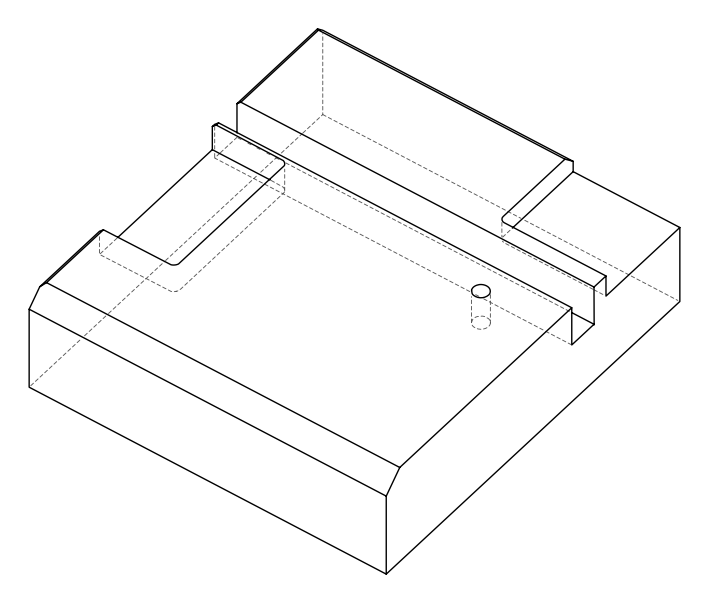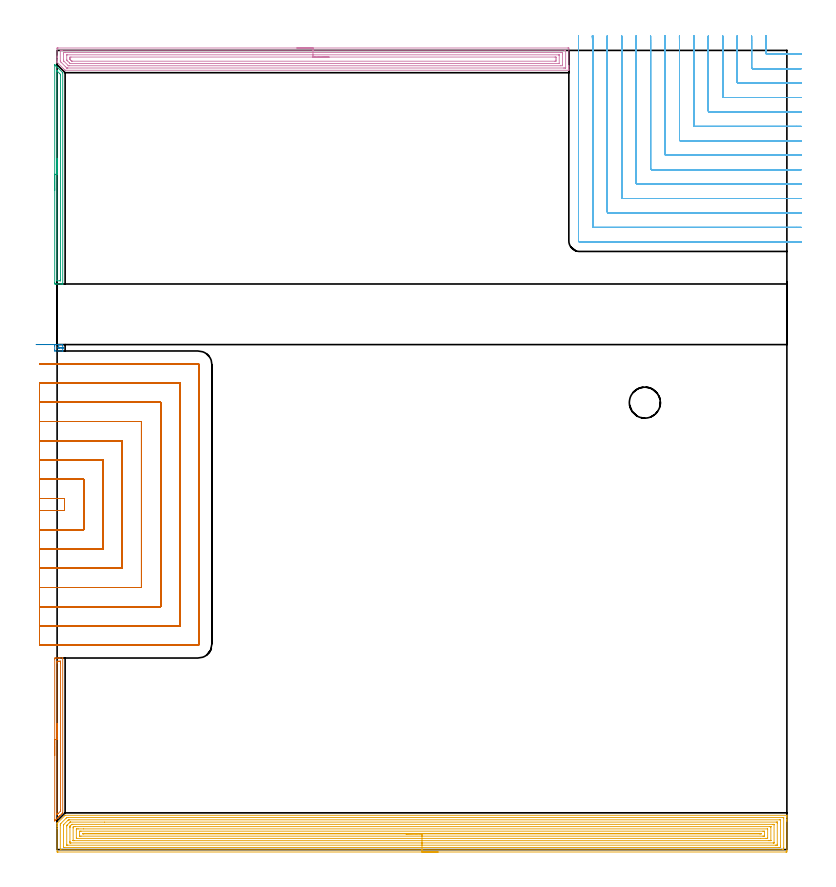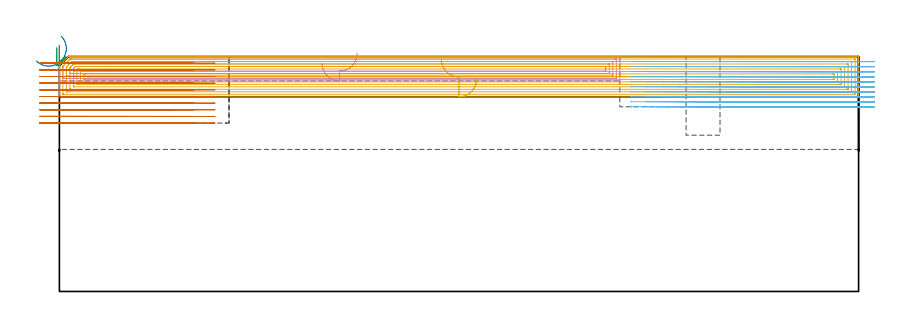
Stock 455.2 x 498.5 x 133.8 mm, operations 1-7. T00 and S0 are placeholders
(PLAN: 9 operations, 4 tool changes, 171.5 min)
(1 AREA_MILL | FG_CHAMFER_SURFACE | UGT0205_001 | 1.77 min | 1352 mm3)
(2 AREA_MILL_1 | FG_CHAMFER_SURFACE_1 | UGT0205_001 | 0.23 min | 133 mm3)
(3 AREA_MILL_2 | FG_CHAMFER_SURFACE_2 | UGT0205_001 | 2.34 min | 1794 mm3)
(4 AREA_MILL_3 | FG_CHAMFER_SURFACE_3 | UGT0205_001 | 13.03 min | 31421 mm3)
(5 AREA_MILL_4 | FG_CHAMFER_SURFACE_4 | UGT0205_001 | 32.95 min | 119273 mm3)
(6 MILL_CORNER_NOTCH_RECTANGULAR | CORNER_NOTCH_RECTANGULAR | NXT0201_011 | Follow Part, ap 3, ae 75% | 45.95 min | 486831 mm3)
(7 MILL_SLOT | SLOT_PARTIAL_RECTANGULAR | NXT0201_012 | Follow Part, ap 4, ae 75% | 59.73 min | 699903 mm3)
(8 MILL_RECTANGULAR_SLOT | SLOT_RECTANGULAR | UGT0201_004 | Follow Part, ap 8, ae 75% | 14.86 min | 910172 mm3)
(9 MILL_BLIND_HOLE_FROM_SOLID_MATERIAL | STEP1POCKET | NXT0201_012 | Spiral | 0.63 min | 13081 mm3)
(TOOL UGT0205_001 | Chamfer Mill 20 x 3 x 45 deg. | D20 FL50 Z2)
(TOOL NXT0201_011 | ENDMILL 12mm [2P460-1200-NA 1630] | D12 FL38 Z6)
(TOOL NXT0201_012 | ENDMILL 16mm [2P460-1600-NA 1630] | D16 FL38 Z6)
(TOOL UGT0201_004 | End Mill 32 mm | D32 FL53 Z6)
(OP 1 AREA_MILL)
G17 G21 G94 G90
T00 M6
G54
G17 G0 G90 X-1.5 Y58.7 S1061 M3
G43 Z143.8 H0
Z138.8
G94 G1 Y58.738 Z137.928 F250.
Y58.852 Z137.063
Y59.041 Z136.212
Y59.303 Z135.38
Y59.637 Z134.574
Y60.04 Z133.8
Y60.509 Z133.064
Y61.04 Z132.372
Y61.629 Z131.729
Y62.272 Z131.14
Y62.964 Z130.608
Y63.7 Z130.14
Y64.474 Z129.737
Y65.28 Z129.403
Y66.112 Z129.141
Y66.964 Z128.952
Y67.828 Z128.838
Y68.7 Z128.8
X-1.499 Y118.94 Z128.801
X-1.496 Y119.262
X-1.492 Y119.49 Z128.803
X-1.18 Y119.5 Z129.114
X-0.857 Z129.437
X-0.308 Z129.985
X0.338 Z130.635
X0.564 Z130.861
X1.21 Z131.507
X1.436 Z131.732
X1.888 Z132.187
X3.334 Z133.633
X3.419 Y119.497 Z133.712
X3.497 Y119.49 Z133.789
X3.5 Y119.385 Z133.8
Y22.906
X3.499 Y22.901 Z133.798
X3.498 Y22.898 Z133.797
X2.744 Y22.142 Z133.04
X2.01 Y21.409 Z132.308
X1.872 Y21.27 Z132.168
X1.729 Y21.128 Z132.026
X1.582 Y20.981 Z131.88
X1.436 Y20.834 Z131.731
X1.284 Y20.683 Z131.582
X1.154 Y20.553 Z131.452
X1. Y20.398 Z131.295
X0.839 Y20.238 Z131.137
X0.727 Y20.126 Z131.024
X0.564 Y19.961 Z130.859
X0.395 Y19.794 Z130.693
X0.299 Y19.698 Z130.597
X-0.599 Y18.8 Z129.699
X-1.398 Y18.002 Z128.901
X-1.492 Y17.908 Z128.806
X-1.494 Y17.917 Z128.804
X-1.498 Y18.015 Z128.802
X-1.5 Y18.223 Z128.8
Y18.46
Y68.7
X-0.086 Z130.214
Y116.272
X-0.085 Y116.934 Z130.215
X-0.083 Y117.162 Z130.217
X-0.079 Y117.483 Z130.221
X0.237 Y117.495 Z130.537
X0.564 Y117.498 Z130.864
X1.104 Y117.5 Z131.404
X1.436 Z131.736
X1.977 Z132.277
X2.056 Y117.497 Z132.356
X2.07 Y117.494 Z132.37
X2.079 Y117.489 Z132.379
X2.081 Y117.475 Z132.381
X2.084 Y117.39 Z132.384
X2.085 Y117.162 Z132.385
X2.086 Y116.499 Z132.386
Y24.684
X2.084 Y24.024 Z132.384
X2.081 Y23.966 Z132.381
X2.079 Y23.942 Z132.379
X2.064 Y23.924 Z132.364
X1.944 Y23.795 Z132.244
X0.564 Y22.414 Z130.864
X0.167 Y22.017 Z130.467
X-0.06 Y21.793 Z130.24
X-0.076 Y21.78 Z130.224
X-0.079 Y21.782 Z130.221
X-0.082 Y21.786 Z130.218
X-0.085 Y22.017 Z130.215
X-0.086 Y22.339 Z130.214
Y22.679
Y68.7
Y69.572 Z130.252
Y70.437 Z130.366
Y71.288 Z130.555
Y72.12 Z130.817
Y72.926 Z131.151
Y73.7 Z131.554
Y74.436 Z132.023
Y75.128 Z132.554
Y75.771 Z133.143
Y76.36 Z133.786
Y76.892 Z134.478
Y77.36 Z135.214
Y77.763 Z135.988
Y78.097 Z136.794
Y78.359 Z137.626
Y78.548 Z138.478
Y78.662 Z139.343
Y78.7 Z140.214
G0 Z143.8
M5
M2
(OP 2 AREA_MILL_1)
G17 G21 G94 G90
T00 M6
G54
G17 G0 G90 X-13.142 Y315. S1061 M3
G43 Z143.8 H0
Z131.304
G94 G1 X-12.499 Z130.715 F250.
X-11.807 Z130.183
X-11.072 Z129.714
X-10.298 Z129.311
X-9.492 Z128.977
X-8.661 Z128.714
X-7.809 Z128.525
X-6.944 Z128.411
X-6.072 Z128.372
X-5.201 Z128.41
X-4.336 Z128.523
X-3.484 Z128.712
X-2.652 Z128.974
X-1.846 Z129.307
X-1.072 Z129.71
X-0.336 Z130.178
X0.356 Z130.709
X1. Z131.298
X3.18 Z133.475
X3.307 Y314.998 Z133.602
X3.496 Y314.99 Z133.79
X3.5 Y314.736 Z133.8
Y311.264
X3.496 Y311.01 Z133.79
X3.305 Y311. Z133.601
X-1.18 Y311.001 Z129.118
X-1.492 Y311.006 Z128.806
X-1.496 Y311.107 Z128.803
X-1.499 Y311.264 Z128.801
X-1.5 Y311.582 Z128.8
Y314.187
X-1.499 Y314.736 Z128.801
X-1.496 Y314.894 Z128.803
X-1.492 Y314.994 Z128.806
X-1.18 Y315. Z129.118
X1. Z131.298
Y313.434 Z131.3
Y313.
X1.452 Z131.752
X0.534 Z130.834
X0.564 Z130.864
X1. Z131.3
X1.589 Z131.943
X2.12 Z132.635
X2.589 Z133.371
X2.992 Z134.145
X3.326 Z134.951
X3.588 Z135.783
X3.777 Z136.635
X3.891 Z137.499
X3.929 Z138.371
X3.891 Z139.243
X3.777 Z140.107
X3.588 Z140.959
X3.326 Z141.791
X2.992 Z142.597
X2.589 Z143.371
X2.12 Z144.107
X1.589 Z144.799
X1. Z145.442
M5
M2
(OP 3 AREA_MILL_2)
G17 G21 G94 G90
T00 M6
G54
G17 G0 G90 X-1.5 Y411.2 S1061 M3
G43 Z143.8 H0
Z138.8
G94 G1 Y411.238 Z137.928 F250.
Y411.352 Z137.064
Y411.541 Z136.212
Y411.803 Z135.38
Y412.137 Z134.574
Y412.54 Z133.8
Y413.008 Z133.064
Y413.54 Z132.372
Y414.129 Z131.729
Y414.772 Z131.14
Y415.464 Z130.608
Y416.2 Z130.14
Y416.974 Z129.737
Y417.78 Z129.403
Y418.612 Z129.141
Y419.463 Z128.952
Y420.328 Z128.838
Y421.2 Z128.8
X-1.499 Y489.594 Z128.799
X-1.498 Z128.801
X-1.495 Z128.804
X-1.134 Y489.235 Z129.165
X-0.898 Y488.999 Z129.399
X-0.744 Y488.846 Z129.551
X-0.597 Y488.698 Z129.701
X-0.452 Y488.553 Z129.846
X-0.308 Y488.41 Z129.988
X-0.17 Y488.271 Z130.127
X-0.006 Y488.107 Z130.292
X0.128 Y487.974 Z130.424
X0.256 Y487.845 Z130.554
X3.344 Y484.756 Z133.643
X3.474 Y484.624 Z133.771
X3.495 Y484.595 Z133.791
X3.5 Y484.539 Z133.8
Y352.954
X3.498 Y352.81 Z133.788
X3.392 Y352.804 Z133.684
X3.278 Y352.8 Z133.578
X2.912 Z133.211
X2.308 Z132.603
X0.262 Z130.559
X-0.308 Z129.987
X-0.895 Z129.4
X-1.07 Z129.225
X-1.18 Y352.802 Z129.115
X-1.493 Y352.81 Z128.803
X-1.497 Y353.077 Z128.801
X-1.499 Y353.4
X-1.5 Y421.2 Z128.8
X-0.086 Z130.214
X-0.085 Y485.431 Z130.215
X-0.084 Y485.613 Z130.216
X-0.081 Y485.702 Z130.219
X-0.079 Y485.715 Z130.221
X-0.076 Z130.224
X-0.046 Y485.689 Z130.254
X0.219 Y485.431 Z130.519
X1.436 Y484.213 Z131.736
X1.998 Y483.647 Z132.298
X2.079 Y483.559 Z132.379
X2.081 Y483.48 Z132.381
X2.084 Y483.314 Z132.384
X2.085 Y482.982 Z132.385
X2.086 Y482.755 Z132.386
X2.085 Y355.413 Z132.385
X2.084 Y355.185 Z132.384
X2.08 Y354.853 Z132.38
X2.079 Y354.819 Z132.379
X2.037 Y354.81 Z132.337
X1.937 Y354.805 Z132.237
X1.811 Y354.801 Z132.111
X0.068 Y354.8 Z130.368
X-0.049 Y354.802 Z130.251
X-0.073 Y354.805 Z130.227
X-0.079 Y354.809 Z130.221
X-0.082 Y354.815 Z130.218
X-0.084 Y354.843 Z130.216
X-0.085 Y354.957 Z130.215
X-0.086 Y355.185 Z130.214
Y421.2
Y422.072 Z130.252
Y422.936 Z130.366
Y423.788 Z130.555
Y424.62 Z130.817
Y425.426 Z131.151
Y426.2 Z131.554
Y426.936 Z132.023
Y427.628 Z132.554
Y428.271 Z133.143
Y428.86 Z133.786
Y429.391 Z134.479
Y429.86 Z135.214
Y430.263 Z135.988
Y430.597 Z136.794
Y430.859 Z137.626
Y431.048 Z138.478
Y431.162 Z139.343
Y431.2 Z140.214
G0 Z143.8
M5
M2
(OP 4 AREA_MILL_3)
G17 G21 G94 G90
T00 M6
G54
G17 G0 G90 X149.6 Y500. S1061 M3
G43 Z143.8 H0
Z129.9
G94 G1 X149.638 Z129.028 F250.
X149.752 Z128.164
X149.941 Z127.312
X150.203 Z126.48
X150.537 Z125.674
X150.94 Z124.9
X151.408 Z124.164
X151.94 Z123.472
X152.529 Z122.829
X153.172 Z122.24
X153.864 Z121.709
X154.6 Z121.24
X155.374 Z120.837
X156.18 Z120.503
X157.012 Z120.241
X157.864 Z120.052
X158.728 Z119.938
X159.6 Z119.9
X318.584
X319.097 Y499.995 Z119.903
X319.19 Y499.992 Z119.906
X319.2 Y499.894 Z120.003
Y489.107 Z130.787
Y488.562 Z131.335
Y488.231 Z131.665
Y487.686 Z132.21
Y487.355 Z132.54
Y486.692 Z133.208
Y486.386 Z133.513
X319.197 Y486.241 Z133.652
X319.19 Y486.102 Z133.788
X319.031 Y486.1 Z133.8
X5.081
X5.005 Y486.104 Z133.79
X4.949 Y486.149 Z133.747
X4.635 Y486.465 Z133.434
X3.939 Y487.161 Z132.739
X0.145 Y490.954 Z128.944
X0.097 Y491.001 Z128.895
X0.01 Y491.098 Z128.794
X0.001 Y491.188 Z128.704
X0. Y491.629 Z128.271
Y491.949 Z127.95
Y492.612 Z127.283
Y493.82 Z126.077
Y494.364 Z125.53
Y494.968 Z124.927
Y499.622 Z120.276
X0.003 Y499.897 Z120.
X0.01 Y499.992 Z119.906
X0.107 Y499.999 Z119.899
X0.616 Y500. Z119.9
X159.6
Y498.586 Z121.314
X316.798 Y498.585 Z121.315
X316.962 Y498.584 Z121.316
X317.149 Y498.58 Z121.32
X317.188 Y498.579 Z121.321
X317.193 Y498.553 Z121.347
X317.196 Y498.523 Z121.377
X317.199 Y498.352 Z121.548
X317.2 Y487.837 Z132.063
X317.198 Y487.705 Z132.195
X317.194 Y487.6 Z132.3
X317.19 Y487.532 Z132.368
X317.18 Y487.521 Z132.379
X317.162 Y487.52 Z132.38
X316.798 Y487.515 Z132.385
X316.635
X315.905 Y487.514 Z132.386
X6.705
X6.34 Y487.516 Z132.384
X6.157 Y487.519 Z132.381
X6.068 Y487.521 Z132.379
X6.026 Y487.536 Z132.364
X5.975 Y487.581 Z132.319
X5.319 Y488.231 Z131.669
X5.081 Y488.468 Z131.432
X2.69 Y490.859 Z129.041
X2.402 Y491.148 Z128.752
X2.11 Y491.447 Z128.453
X2.04 Y491.521 Z128.379
X2.01 Y491.558 Z128.342
X2.007 Y491.605 Z128.295
X2.004 Y491.736 Z128.164
X2. Y492.13 Z127.77
Y498.263 Z121.637
X2.002 Y498.395 Z121.505
X2.006 Y498.5 Z121.4
X2.01 Y498.568 Z121.332
X2.02 Y498.579 Z121.321
X2.038 Y498.58 Z121.32
X2.402 Y498.585 Z121.315
X2.565 Y498.586
X3.295 Z121.314
X159.6
Y497.172 Z122.728
X314.119 Y497.171 Z122.729
X314.831 Y497.17 Z122.73
X315.012 Y497.168 Z122.732
X315.184 Y497.165 Z122.735
X315.192 Y496.993 Z122.907
X315.198 Y496.811 Z123.089
X315.2 Y496.117 Z123.783
Y495.932 Z123.968
X315.199 Y489.799 Z130.101
X315.19 Y489.107 Z130.793
X315.187 Y488.936 Z130.964
X314.119 Y488.929 Z130.971
X7.579
X7.215 Y488.933 Z130.967
X7.112 Y488.936 Z130.964
X7.071 Y488.94 Z130.96
X7.058 Y488.95 Z130.95
X7.001 Y489.001 Z130.899
X6.892 Y489.107 Z130.793
X6.868 Y489.131 Z130.769
X4.188 Y491.811 Z128.089
X4.089 Y491.914 Z127.986
X4.041 Y491.965 Z127.935
X4.02 Y491.991 Z127.909
X4.01 Y492.059 Z127.841
X4.003 Y492.427 Z127.473
X4.001 Y492.612 Z127.288
Y496.301 Z123.599
X4.01 Y496.993 Z122.907
X4.013 Y497.164 Z122.736
X5.081 Y497.171 Z122.729
X159.6 Y497.172 Z122.728
Y495.757 Z124.143
X312.699
X313.061 Y495.755 Z124.145
X313.125 Y495.754 Z124.146
X313.185 Y495.751 Z124.149
X313.19 Y495.663 Z124.237
X313.2 Y495.266 Z124.634
Y495.241 Z124.659
X313.199 Y490.434 Z129.466
X313.197 Y490.381 Z129.519
X313.192 Y490.356 Z129.544
X313.189 Y490.35 Z129.55
X313.174 Y490.348 Z129.552
X313.035 Y490.344 Z129.556
X312.859 Y490.343 Z129.557
X8.287
X8.156 Y490.345 Z129.555
X8.124 Y490.347 Z129.553
X8.112 Y490.349 Z129.551
X8.068 Y490.389 Z129.511
X7.942 Y490.51 Z129.39
X7.761 Y490.688 Z129.212
X7.589 Y490.859 Z129.041
X6.564 Y491.885 Z128.015
X6.284 Y492.169 Z127.731
X6.111 Y492.348 Z127.552
X6.01 Y492.456 Z127.444
X6.007 Y492.481 Z127.419
X6. Y492.586 Z127.314
X6.001 Y495.666 Z124.234
X6.003 Y495.719 Z124.181
X6.008 Y495.744 Z124.156
X6.011 Y495.75 Z124.15
X6.026 Y495.752 Z124.148
X6.165 Y495.756 Z124.144
X6.341 Y495.757 Z124.143
X159.6
Y494.343 Z125.557
X310.568
X310.985 Y494.339 Z125.561
X311.185 Y494.336 Z125.564
X311.19 Y494.221 Z125.679
X311.199 Y493.724 Z126.176
Y492.612 Z127.288
X311.196 Y491.974 Z127.926
X311.19 Y491.764 Z128.136
X310.524 Y491.757 Z128.143
X9.526
X9.308 Y491.759 Z128.141
X9.199 Y491.762 Z128.138
X9.15 Y491.764 Z128.136
X9.044 Y491.865 Z128.035
X8.654 Y492.246 Z127.654
X8.287 Y492.612 Z127.288
X8.168 Y492.732 Z127.168
X8.077 Y492.828 Z127.072
X8.019 Y492.891 Z127.009
X8.01 Y492.933 Z126.967
X8.002 Y493.252 Z126.648
X8.001 Y493.488 Z126.412
X8.004 Y494.126 Z125.774
X8.01 Y494.336 Z125.564
X8.676 Y494.343 Z125.557
X159.6
X160.472 Z125.595
X161.336 Z125.709
X162.188 Z125.898
X163.02 Z126.16
X163.826 Z126.494
X164.6 Z126.897
X165.336 Z127.365
X166.028 Z127.897
X166.671 Z128.486
X167.26 Z129.129
X167.792 Z129.821
X168.26 Z130.557
X168.663 Z131.331
X168.997 Z132.137
X169.259 Z132.969
X169.448 Z133.82
X169.562 Z134.685
X169.6 Z135.557
G0 Z143.8
M5
M2
(OP 5 AREA_MILL_4)
G17 G21 G94 G90
T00 M6
G54
G17 G0 G90 X237.6 Y-1.5 S1061 M3
G43 Z143.8 H0
Z120.9
G94 G1 X237.562 Z120.028 F250.
X237.448 Z119.164
X237.259 Z118.312
X236.997 Z117.48
X236.663 Z116.674
X236.26 Z115.9
X235.792 Z115.164
X235.26 Z114.472
X234.671 Z113.829
X234.028 Z113.24
X233.336 Z112.708
X232.6 Z112.24
X231.826 Z111.837
X231.02 Z111.503
X230.188 Z111.241
X229.336 Z111.052
X228.472 Z110.938
X227.6 Z110.9
X0.622
X0.171 Y-1.495 Z110.903
X0.01 Y-1.492 Z110.906
X0. Y-1.327 Z111.071
Y13.032 Z125.427
Y14.449 Z126.846
Y14.794 Z127.189
Y15.483 Z127.883
Y16.211 Z128.61
X0.002 Y16.385 Z128.777
X0.008 Y16.41 Z128.802
X0.155 Y16.555 Z128.954
X4.999 Y21.399 Z133.797
X5.001 Y21.401
X5.082 Y21.4 Z133.799
X455.025 Z133.8
X455.195 Z133.791
X455.2 Y21.055 Z133.454
Y20.767 Z133.167
Y20.078 Z132.473
Y18.853 Z131.25
Y18.317 Z130.711
Y17.704 Z130.099
Y-0.447 Z111.951
X455.195 Y-1.059 Z111.339
X455.19 Y-1.492 Z110.906
X455.021 Y-1.495 Z110.903
X454.578 Y-1.5 Z110.9
X227.6
Y-0.086 Z112.314
X2.314 Y-0.085 Z112.315
X2.036 Y-0.08 Z112.32
X2.01 Y-0.079 Z112.321
X2.006 Y-0.057 Z112.343
X2.002 Y-0.024 Z112.376
X2.001 Y0.009 Z112.409
X2. Y0.225 Z112.625
X2.001 Y15.196 Z127.596
X2.006 Y15.675 Z128.075
X2.01 Y15.876 Z128.276
X2.025 Y15.963 Z128.363
X2.069 Y16.01 Z128.41
X2.409 Y16.359 Z128.759
X5.613 Y19.562 Z131.962
X5.983 Y19.928 Z132.328
X6.037 Y19.976 Z132.376
X6.084 Y19.979 Z132.379
X6.877 Y19.985 Z132.385
X6.971 Y19.986 Z132.386
X452.886 Y19.985 Z132.385
X453.164 Y19.98 Z132.38
X453.19 Y19.979 Z132.379
X453.194 Y19.957 Z132.357
X453.198 Y19.924 Z132.324
X453.199 Y19.891 Z132.291
X453.2 Y19.675 Z132.075
Y1.18 Z113.58
X453.198 Y0.703 Z113.103
X453.194 Y0.305 Z112.705
X453.181 Y-0.079 Z112.321
X452.791 Y-0.084 Z112.316
X452.697 Y-0.085 Z112.315
X227.6 Y-0.086 Z112.314
Y1.328 Z113.728
X4.454 Y1.329 Z113.729
X4.196 Y1.33 Z113.73
X4.11 Y1.332 Z113.732
X4.043 Y1.335 Z113.735
X4.01 Y1.34 Z113.74
X4.007 Y1.39 Z113.79
X4.003 Y1.583 Z113.983
X4. Y1.776 Z114.176
X4.001 Y14.986 Z127.386
X4.007 Y15.331 Z127.731
X4.011 Y15.5 Z127.9
X4.196 Y15.697 Z128.097
X6.846 Y18.347 Z130.747
X6.877 Y18.377 Z130.777
X7.05 Y18.539 Z130.939
X7.081 Y18.565 Z130.965
X7.116 Y18.567 Z130.967
X7.195 Y18.569 Z130.969
X7.512 Y18.571 Z130.971
X7.771
X450.746
X451.004 Y18.57 Z130.97
X451.09 Y18.568 Z130.968
X451.157 Y18.564 Z130.964
X451.19 Y18.559 Z130.959
X451.192 Y18.51 Z130.91
X451.197 Y18.317 Z130.717
X451.199 Y18.124 Z130.524
X451.2 Y2.271 Z114.671
X451.197 Y1.583 Z113.983
X451.195 Y1.395 Z113.795
X451.188 Y1.335 Z113.735
X451.133 Y1.333 Z113.733
X451.004 Y1.331 Z113.731
X450.368 Y1.329 Z113.729
X450.11 Y1.328 Z113.728
X227.6
Y2.743 Z115.143
X6.593
X6.137 Y2.747 Z115.147
X6.038 Y2.75 Z115.15
X6.01 Y2.759 Z115.159
X6.006 Y2.807 Z115.207
X6.003 Y2.911 Z115.311
X6. Y3.328 Z115.728
X6.001 Y14.794 Z127.194
X6.01 Y15.009 Z127.409
X6.019 Y15.059 Z127.459
X6.053 Y15.098 Z127.498
X6.119 Y15.168 Z127.568
X6.306 Y15.357 Z127.757
X6.623 Y15.675 Z128.075
X7.636 Y16.688 Z129.088
X7.771 Y16.822 Z129.222
X8.084 Y17.127 Z129.527
X8.104 Y17.144 Z129.544
X8.132 Y17.15 Z129.55
X8.206 Y17.154 Z129.554
X8.359 Y17.156 Z129.556
X29.501 Y17.157 Z129.557
X448.607
X449.063 Y17.152 Z129.552
X449.162 Y17.15 Z129.55
X449.19 Y17.14 Z129.54
X449.194 Y17.093 Z129.493
X449.197 Y16.989 Z129.389
X449.2 Y16.572 Z128.972
Y3.361 Z115.761
X449.197 Y2.912 Z115.312
X449.194 Y2.805 Z115.205
X449.191 Y2.756 Z115.156
X449.136 Y2.75 Z115.15
X448.931 Y2.746 Z115.146
X448.323 Y2.743 Z115.143
X448.04
X227.6
Y4.157 Z116.557
X8.595
X8.456 Y4.158 Z116.558
X8.178 Y4.162 Z116.562
X8.009 Y4.165 Z116.565
X8.006 Y4.182 Z116.582
X8.004 Y4.225 Z116.625
X8. Y4.88 Z117.28
Y5.106 Z117.506
Y13.687 Z126.087
X8.002 Y13.913 Z126.313
X8.008 Y14.56 Z126.96
X8.022 Y14.612 Z127.012
X8.059 Y14.652 Z127.052
X8.195 Y14.794 Z127.194
X8.87 Y15.472 Z127.872
X9.076 Y15.675 Z128.075
X9.131 Y15.724 Z128.124
X9.142 Y15.733 Z128.133
X9.188 Y15.736 Z128.136
X9.28 Y15.74 Z128.14
X9.419 Y15.743 Z128.143
X9.488
X446.605
X446.744 Y15.742 Z128.142
X447.022 Y15.738 Z128.138
X447.191 Y15.735 Z128.135
X447.194 Y15.718 Z128.118
X447.196 Y15.675 Z128.075
X447.199 Y15.448 Z127.848
Y4.452 Z116.852
X447.196 Y4.225 Z116.625
X447.194 Y4.185 Z116.585
X447.191 Y4.171 Z116.571
X447.091 Y4.164 Z116.564
X446.814 Y4.159 Z116.559
X446.675 Y4.157 Z116.557
X227.6
Y5.571 Z117.971
X10.873
X10.451 Y5.573 Z117.973
X10.031 Y5.577 Z117.977
X10.012 Y5.578 Z117.978
X10.007 Y5.595 Z117.995
X10.003 Y5.641 Z118.041
X10. Y5.72 Z118.12
Y5.838 Z118.238
X10.001 Y13.477 Z125.877
X10.006 Y13.913 Z126.313
X10.01 Y14.134 Z126.534
X10.11 Y14.25 Z126.65
X10.16 Y14.301 Z126.701
X10.192 Y14.322 Z126.722
X10.241 Y14.324 Z126.724
X10.451 Y14.327 Z126.727
X10.923 Y14.329 Z126.729
X11.345
X444.327
X444.749 Y14.327 Z126.727
X445.169 Y14.323 Z126.723
X445.188 Y14.322 Z126.722
X445.192 Y14.305 Z126.705
X445.197 Y14.259 Z126.659
X445.199 Y14.18 Z126.58
X445.2 Y14.061 Z126.461
X445.199 Y5.764 Z118.164
X445.197 Y5.653 Z118.053
X445.193 Y5.598 Z117.998
X445.189 Y5.578 Z117.978
X445.166 Y5.576 Z117.976
X444.749 Y5.572 Z117.972
X444.277 Y5.571 Z117.971
X443.855
X227.6
Y6.985 Z119.385
X12.239 Y6.986 Z119.386
X12.118 Y6.987 Z119.387
X12.046 Y6.99 Z119.39
X12.015 Y6.992 Z119.392
X12.01 Y7.006 Z119.406
X12.005 Y7.03 Z119.43
X12.001 Y7.102 Z119.502
X12. Y12.387 Z124.787
X12.002 Y12.622 Z125.022
X12.006 Y12.779 Z125.179
X12.01 Y12.899 Z125.299
X12.047 Y12.908 Z125.308
X12.239 Y12.912 Z125.312
X12.359 Y12.914 Z125.314
X13.132 Y12.915 Z125.315
X16.483
X442.961 Y12.914 Z125.314
X443.082 Y12.913 Z125.313
X443.154 Y12.91 Z125.31
X443.185 Y12.908 Z125.308
X443.19 Y12.893 Z125.293
X443.195 Y12.87 Z125.27
X443.199 Y12.798 Z125.198
X443.2 Y7.513 Z119.913
X443.198 Y7.278 Z119.678
X443.194 Y7.121 Z119.521
X443.19 Y7.001 Z119.401
X443.153 Y6.992 Z119.392
X442.961 Y6.988 Z119.388
X442.841 Y6.986 Z119.386
X442.068 Y6.985 Z119.385
X438.717
X227.6
Y8.4 Z120.8
X14.92
X14.255 Y8.403 Z120.803
X14.026 Y8.407 Z120.807
X14.003 Y8.629 Z121.029
X14.001 Y8.654 Z121.054
Y11.271 Z123.671
X14.002 Y11.295 Z123.695
X14.026 Y11.493 Z123.893
X14.688 Y11.499 Z123.899
X14.92 Y11.5 Z123.9
X440.28
X440.945 Y11.497 Z123.897
X441.174 Y11.493 Z123.893
X441.197 Y11.271 Z123.671
X441.199 Y11.246 Z123.646
Y8.629 Z121.029
X441.198 Y8.605 Z121.005
X441.174 Y8.407 Z120.807
X440.512 Y8.401 Z120.801
X440.28 Y8.4 Z120.8
X227.6
Y9.814 Z122.214
X16.707
X16.396 Y9.816 Z122.216
X16.122 Y9.821 Z122.221
X16.01 Y9.828 Z122.228
X16.009 Y9.95 Z122.35
X16.01 Y10.072 Z122.472
X16.128 Y10.08 Z122.48
X16.398 Y10.084 Z122.484
X16.707 Y10.086 Z122.486
X17.015
X438.493
X438.804 Y10.084 Z122.484
X439.078 Y10.079 Z122.479
X439.19 Y10.072 Z122.472
X439.191 Y9.95 Z122.35
X439.19 Y9.828 Z122.228
X439.072 Y9.82 Z122.22
X438.77 Y9.816 Z122.216
X438.493 Y9.814 Z122.214
X438.185
X227.6
X226.728 Z122.252
X225.864 Z122.366
X225.012 Z122.554
X224.18 Z122.817
X223.374 Z123.151
X222.6 Z123.553
X221.864 Z124.022
X221.172 Z124.553
X220.529 Z125.143
X219.94 Z125.786
X219.408 Z126.478
X218.94 Z127.214
X218.537 Z127.988
X218.203 Z128.794
X217.941 Z129.626
X217.752 Z130.477
X217.638 Z131.342
X217.6 Z132.214
G0 Z143.8
M5
M2
(OP 6 MILL_CORNER_NOTCH_RECTANGULAR)
G17 G21 G94 G90
T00 M6
G54
G17 G0 G90 X442.151 Y507.5 S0 M3
G43 Z143.8 H1
Z130.94
G94 G1 X442.19 Y504.5 F250.
G2 X442.2 Y502.972 R117. F500.
G1 Y496.692
G3 X442.792 Y496.1 R0.6
G1 X461.2
X464.2 F250.
G0 Z143.8
X433.147 Y507.5
Z130.94
G1 X433.189 Y504.5
G2 X433.2 Y502.972 R108. F500.
G1 Y487.693
G3 X433.793 Y487.1 R0.6
G1 X461.2
X464.2 F250.
G0 Z143.8
X424.142 Y507.5
Z130.94
G1 X424.188 Y504.5
G2 X424.2 Y502.972 R99. F500.
G1 Y478.693
G3 X424.793 Y478.1 R0.6
G1 X461.2
X464.2 F250.
G0 Z143.8
X415.136 Y507.5
Z130.94
G1 X415.187 Y504.5
G2 X415.2 Y502.972 R90. F500.
G1 Y469.693
G3 X415.793 Y469.1 R0.6
G1 X461.2
X464.2 F250.
G0 Z143.8
X406.129 Y507.499
Z130.94
G1 X406.186 Y504.5
G2 X406.2 Y502.972 R81. F500.
G1 Y460.694
G3 X406.794 Y460.1 R0.6
G1 X461.2
X464.2 F250.
G0 Z143.8
X397.12 Y507.499
Z130.94
G1 X397.184 Y504.5
G2 X397.2 Y502.972 R72. F500.
G1 Y451.694
G3 X397.794 Y451.1 R0.6
G1 X461.2
X464.2 F250.
G0 Z143.8
X388.109 Y507.499
Z130.94
G1 X388.181 Y504.5
G2 X388.2 Y502.972 R63. F500.
G1 Y442.694
G3 X388.794 Y442.1 R0.6
G1 X461.2
X464.2 F250.
G0 Z143.8
X379.093 Y507.499
Z130.94
G1 X379.178 Y504.5
G2 X379.2 Y502.972 R54. F500.
G1 Y433.695
G3 X379.795 Y433.1 R0.6
G1 X461.2
X464.2 F250.
G0 Z143.8
X370.072 Y507.498
Z130.94
G1 X370.174 Y504.5
G2 X370.2 Y502.972 R45. F500.
G1 Y424.695
G3 X370.795 Y424.1 R0.6
G1 X461.2
X464.2 F250.
G0 Z143.8
X361.04 Y507.497
Z130.94
G1 X361.168 Y504.5
G2 X361.2 Y502.972 R36. F500.
G1 Y415.695
G3 X361.795 Y415.1 R0.6
G1 X461.2
X464.2 F250.
G0 Z143.8
X351.987 Y507.495
Z130.94
G1 X352.157 Y504.5
G2 X352.2 Y502.972 R27. F500.
G1 Y406.695
G3 X352.795 Y406.1 R0.6
G1 X461.2
X464.2 F250.
G0 Z143.8
X342.88 Y507.489
Z130.94
G1 X343.135 Y504.5
G2 X343.2 Y502.972 R18. F500.
G1 Y397.696
G3 X343.796 Y397.1 R0.6
G1 X461.2
X464.2 F250.
G0 Z143.8
X333.56 Y507.456
Z130.94
G1 X334.069 Y504.5
G2 X334.2 Y502.972 R9. F500.
G1 Y388.696
G3 X334.796 Y388.1 R0.6
G1 X461.2
X464.2 F250.
G0 Z143.8
X325.2 Y505.972
Z130.94
G1 Y502.972
Y379.696 F500.
G3 X325.796 Y379.1 R0.6
G1 X461.2
X464.2 F250.
G0 Z143.8
X442.164 Y507.5
Z128.08
G1 X442.194 Y504.5
G2 X442.2 Y503.318 R117. F500.
G1 Y496.692
G3 X442.792 Y496.1 R0.6
G1 X461.2
X464.2 F250.
G0 Z143.8
X433.161 Y507.5
Z128.08
G1 X433.194 Y504.5
G2 X433.2 Y503.318 R108. F500.
G1 Y487.693
G3 X433.793 Y487.1 R0.6
G1 X461.2
X464.2 F250.
G0 Z143.8
X424.157 Y507.5
Z128.08
G1 X424.193 Y504.5
G2 X424.2 Y503.318 R99. F500.
G1 Y478.693
G3 X424.793 Y478.1 R0.6
G1 X461.2
X464.2 F250.
G0 Z143.8
X415.153 Y507.5
Z128.08
G1 X415.192 Y504.5
G2 X415.2 Y503.318 R90. F500.
G1 Y469.693
G3 X415.793 Y469.1 R0.6
G1 X461.2
X464.2 F250.
G0 Z143.8
X406.148 Y507.5
Z128.08
G1 X406.191 Y504.5
G2 X406.2 Y503.318 R81. F500.
G1 Y460.694
G3 X406.794 Y460.1 R0.6
G1 X461.2
X464.2 F250.
G0 Z143.8
X397.141 Y507.5
Z128.08
G1 X397.19 Y504.5
G2 X397.2 Y503.318 R72. F500.
G1 Y451.694
G3 X397.794 Y451.1 R0.6
G1 X461.2
X464.2 F250.
G0 Z143.8
X388.133 Y507.499
Z128.08
G1 X388.189 Y504.5
G2 X388.2 Y503.318 R63. F500.
G1 Y442.694
G3 X388.794 Y442.1 R0.6
G1 X461.2
X464.2 F250.
G0 Z143.8
X379.121 Y507.499
Z128.08
G1 X379.187 Y504.5
G2 X379.2 Y503.318 R54. F500.
G1 Y433.695
G3 X379.795 Y433.1 R0.6
G1 X461.2
X464.2 F250.
G0 Z143.8
X370.106 Y507.499
Z128.08
G1 X370.184 Y504.5
G2 X370.2 Y503.318 R45. F500.
G1 Y424.695
G3 X370.795 Y424.1 R0.6
G1 X461.2
X464.2 F250.
G0 Z143.8
X361.082 Y507.498
Z128.08
G1 X361.181 Y504.5
G2 X361.2 Y503.318 R36. F500.
G1 Y415.695
G3 X361.795 Y415.1 R0.6
G1 X461.2
X464.2 F250.
G0 Z143.8
X352.043 Y507.497
Z128.08
G1 X352.174 Y504.5
G2 X352.2 Y503.318 R27. F500.
G1 Y406.695
G3 X352.795 Y406.1 R0.6
G1 X461.2
X464.2 F250.
G0 Z143.8
X342.964 Y507.494
Z128.08
G1 X343.161 Y504.5
G2 X343.2 Y503.318 R18. F500.
G1 Y397.696
G3 X343.796 Y397.1 R0.6
G1 X461.2
X464.2 F250.
G0 Z143.8
X333.728 Y507.474
Z128.08
G1 X334.122 Y504.5
G2 X334.2 Y503.318 R9. F500.
G1 Y388.696
G3 X334.796 Y388.1 R0.6
G1 X461.2
X464.2 F250.
G0 Z143.8
X325.2 Y506.318
Z128.08
G1 Y503.318
Y379.696 F500.
G3 X325.796 Y379.1 R0.6
G1 X461.2
X464.2 F250.
G0 Z143.8
X442.199 Y507.5
Z125.22
G1 X442.2 Y504.5
Y504.465 F500.
Y496.692
G3 X442.792 Y496.1 R0.6
G1 X461.2
X464.2 F250.
G0 Z143.8
X433.199 Y507.5
Z125.22
G1 X433.2 Y504.5
Y504.465 F500.
Y487.693
G3 X433.793 Y487.1 R0.6
G1 X461.2
X464.2 F250.
G0 Z143.8
X424.199 Y507.5
Z125.22
G1 X424.2 Y504.5
Y504.465 F500.
Y478.693
G3 X424.793 Y478.1 R0.6
G1 X461.2
X464.2 F250.
G0 Z143.8
X415.199 Y507.5
Z125.22
G1 X415.2 Y504.5
Y504.465 F500.
Y469.693
G3 X415.793 Y469.1 R0.6
G1 X461.2
X464.2 F250.
G0 Z143.8
X406.199 Y507.5
Z125.22
G1 X406.2 Y504.5
Y504.465 F500.
Y460.694
G3 X406.794 Y460.1 R0.6
G1 X461.2
X464.2 F250.
G0 Z143.8
X397.199 Y507.5
Z125.22
G1 X397.2 Y504.5
Y504.465 F500.
Y451.694
G3 X397.794 Y451.1 R0.6
G1 X461.2
X464.2 F250.
G0 Z143.8
X388.198 Y507.5
Z125.22
G1 X388.2 Y504.5
Y504.465 F500.
Y442.694
G3 X388.794 Y442.1 R0.6
G1 X461.2
X464.2 F250.
G0 Z143.8
X379.198 Y507.5
Z125.22
G1 X379.2 Y504.5
Y504.465 F500.
Y433.695
G3 X379.795 Y433.1 R0.6
G1 X461.2
X464.2 F250.
G0 Z143.8
X370.198 Y507.5
Z125.22
G1 X370.2 Y504.5
Y504.465 F500.
Y424.695
G3 X370.795 Y424.1 R0.6
G1 X461.2
X464.2 F250.
G0 Z143.8
X361.197 Y507.5
Z125.22
G1 X361.2 Y504.5
Y504.465 F500.
Y415.695
G3 X361.795 Y415.1 R0.6
G1 X461.2
X464.2 F250.
G0 Z143.8
X352.196 Y507.5
Z125.22
G1 X352.2 Y504.5
Y504.465 F500.
Y406.695
G3 X352.795 Y406.1 R0.6
G1 X461.2
X464.2 F250.
G0 Z143.8
X343.194 Y507.5
Z125.22
G1 X343.2 Y504.5
Y504.465 F500.
Y397.696
G3 X343.796 Y397.1 R0.6
G1 X461.2
X464.2 F250.
G0 Z143.8
X334.188 Y507.5
Z125.22
G1 X334.2 Y504.5
Y504.465 F500.
Y388.696
G3 X334.796 Y388.1 R0.6
G1 X461.2
X464.2 F250.
G0 Z143.8
X325.2 Y507.465
Z125.22
G1 Y504.465
Y379.696 F500.
G3 X325.796 Y379.1 R0.6
G1 X461.2
X464.2 F250.
G0 Z143.8
X442.2 Y507.5
Z122.36
G1 Y504.5
Y496.692 F500.
G3 X442.792 Y496.1 R0.6
G1 X461.2
X464.2 F250.
G0 Z143.8
X433.2 Y507.5
Z122.36
G1 Y504.5
Y487.693 F500.
G3 X433.793 Y487.1 R0.6
G1 X461.2
X464.2 F250.
G0 Z143.8
X424.2 Y507.5
Z122.36
G1 Y504.5
Y478.693 F500.
G3 X424.793 Y478.1 R0.6
G1 X461.2
X464.2 F250.
G0 Z143.8
X415.2 Y507.5
Z122.36
G1 Y504.5
Y469.693 F500.
G3 X415.793 Y469.1 R0.6
G1 X461.2
X464.2 F250.
G0 Z143.8
X406.2 Y507.5
Z122.36
G1 Y504.5
Y460.694 F500.
G3 X406.794 Y460.1 R0.6
G1 X461.2
X464.2 F250.
G0 Z143.8
X397.2 Y507.5
Z122.36
G1 Y504.5
Y451.694 F500.
G3 X397.794 Y451.1 R0.6
G1 X461.2
X464.2 F250.
G0 Z143.8
X388.2 Y507.5
Z122.36
G1 Y504.5
Y442.694 F500.
G3 X388.794 Y442.1 R0.6
G1 X461.2
X464.2 F250.
G0 Z143.8
X379.2 Y507.5
Z122.36
G1 Y504.5
Y433.695 F500.
G3 X379.795 Y433.1 R0.6
G1 X461.2
X464.2 F250.
G0 Z143.8
X370.2 Y507.5
Z122.36
G1 Y504.5
Y424.695 F500.
G3 X370.795 Y424.1 R0.6
G1 X461.2
X464.2 F250.
G0 Z143.8
X361.2 Y507.5
Z122.36
G1 Y504.5
Y415.695 F500.
G3 X361.795 Y415.1 R0.6
G1 X461.2
X464.2 F250.
G0 Z143.8
X352.2 Y507.5
Z122.36
G1 Y504.5
Y406.695 F500.
G3 X352.795 Y406.1 R0.6
G1 X461.2
X464.2 F250.
G0 Z143.8
X343.2 Y507.5
Z122.36
G1 Y504.5
Y397.696 F500.
G3 X343.796 Y397.1 R0.6
G1 X461.2
X464.2 F250.
G0 Z143.8
X334.2 Y507.5
Z122.36
G1 Y504.5
Y388.696 F500.
G3 X334.796 Y388.1 R0.6
G1 X461.2
X464.2 F250.
G0 Z143.8
X325.2 Y507.5
Z122.36
G1 Y504.5
Y379.696 F500.
G3 X325.796 Y379.1 R0.6
G1 X461.2
X464.2 F250.
G0 Z143.8
X442.2 Y507.5
Z119.5
G1 Y504.5
Y496.692 F500.
G3 X442.792 Y496.1 R0.6
G1 X461.2
X464.2 F250.
G0 Z143.8
X433.2 Y507.5
Z119.5
G1 Y504.5
Y487.693 F500.
G3 X433.793 Y487.1 R0.6
G1 X461.2
X464.2 F250.
G0 Z143.8
X424.2 Y507.5
Z119.5
G1 Y504.5
Y478.693 F500.
G3 X424.793 Y478.1 R0.6
G1 X461.2
X464.2 F250.
G0 Z143.8
X415.2 Y507.5
Z119.5
G1 Y504.5
Y469.693 F500.
G3 X415.793 Y469.1 R0.6
G1 X461.2
X464.2 F250.
G0 Z143.8
X406.2 Y507.5
Z119.5
G1 Y504.5
Y460.694 F500.
G3 X406.794 Y460.1 R0.6
G1 X461.2
X464.2 F250.
G0 Z143.8
X397.2 Y507.5
Z119.5
G1 Y504.5
Y451.694 F500.
G3 X397.794 Y451.1 R0.6
G1 X461.2
X464.2 F250.
G0 Z143.8
X388.2 Y507.5
Z119.5
G1 Y504.5
Y442.694 F500.
G3 X388.794 Y442.1 R0.6
G1 X461.2
X464.2 F250.
G0 Z143.8
X379.2 Y507.5
Z119.5
G1 Y504.5
Y433.694 F500.
G3 X379.794 Y433.1 R0.6
G1 X461.2
X464.2 F250.
G0 Z143.8
X370.2 Y507.5
Z119.5
G1 Y504.5
Y424.695 F500.
G3 X370.795 Y424.1 R0.6
G1 X461.2
X464.2 F250.
G0 Z143.8
X361.2 Y507.5
Z119.5
G1 Y504.5
Y415.695 F500.
G3 X361.795 Y415.1 R0.6
G1 X461.2
X464.2 F250.
G0 Z143.8
X352.2 Y507.5
Z119.5
G1 Y504.5
Y406.695 F500.
G3 X352.795 Y406.1 R0.6
G1 X461.2
X464.2 F250.
G0 Z143.8
X343.2 Y507.5
Z119.5
G1 Y504.5
Y397.696 F500.
G3 X343.796 Y397.1 R0.6
G1 X461.2
X464.2 F250.
G0 Z143.8
X334.2 Y507.5
Z119.5
G1 Y504.5
Y388.696 F500.
G3 X334.796 Y388.1 R0.6
G1 X461.2
X464.2 F250.
G0 Z143.8
X325.2 Y507.5
Z119.5
G1 Y504.5
Y379.696 F500.
G3 X325.796 Y379.1 R0.6
G1 X461.2
X464.2 F250.
G0 Z143.8
X442.2 Y507.5
Z116.64
G1 Y504.5
Y496.692 F500.
G3 X442.792 Y496.1 R0.6
G1 X461.2
X464.2 F250.
G0 Z143.8
X433.2 Y507.5
Z116.64
G1 Y504.5
Y487.693 F500.
G3 X433.793 Y487.1 R0.6
G1 X461.2
X464.2 F250.
G0 Z143.8
X424.2 Y507.5
Z116.64
G1 Y504.5
Y478.693 F500.
G3 X424.793 Y478.1 R0.6
G1 X461.2
X464.2 F250.
G0 Z143.8
X415.2 Y507.5
Z116.64
G1 Y504.5
Y469.693 F500.
G3 X415.793 Y469.1 R0.6
G1 X461.2
X464.2 F250.
G0 Z143.8
X406.2 Y507.5
Z116.64
G1 Y504.5
Y460.694 F500.
G3 X406.794 Y460.1 R0.6
G1 X461.2
X464.2 F250.
G0 Z143.8
X397.2 Y507.5
Z116.64
G1 Y504.5
Y451.694 F500.
G3 X397.794 Y451.1 R0.6
G1 X461.2
X464.2 F250.
G0 Z143.8
X388.2 Y507.5
Z116.64
G1 Y504.5
Y442.694 F500.
G3 X388.794 Y442.1 R0.6
G1 X461.2
X464.2 F250.
G0 Z143.8
X379.2 Y507.5
Z116.64
G1 Y504.5
Y433.695 F500.
G3 X379.795 Y433.1 R0.6
G1 X461.2
X464.2 F250.
G0 Z143.8
X370.2 Y507.5
Z116.64
G1 Y504.5
Y424.695 F500.
G3 X370.795 Y424.1 R0.6
G1 X461.2
X464.2 F250.
G0 Z143.8
X361.2 Y507.5
Z116.64
G1 Y504.5
Y415.695 F500.
G3 X361.795 Y415.1 R0.6
G1 X461.2
X464.2 F250.
G0 Z143.8
X352.2 Y507.5
Z116.64
G1 Y504.5
Y406.695 F500.
G3 X352.795 Y406.1 R0.6
G1 X461.2
X464.2 F250.
G0 Z143.8
X343.2 Y507.5
Z116.64
G1 Y504.5
Y397.696 F500.
G3 X343.796 Y397.1 R0.6
G1 X461.2
X464.2 F250.
G0 Z143.8
X334.2 Y507.5
Z116.64
G1 Y504.5
Y388.696 F500.
G3 X334.796 Y388.1 R0.6
G1 X461.2
X464.2 F250.
G0 Z143.8
X325.2 Y507.5
Z116.64
G1 Y504.5
Y379.696 F500.
G3 X325.796 Y379.1 R0.6
G1 X461.2
X464.2 F250.
G0 Z143.8
X442.2 Y507.5
Z113.78
G1 Y504.5
Y496.692 F500.
G3 X442.792 Y496.1 R0.6
G1 X461.2
X464.2 F250.
G0 Z143.8
X433.2 Y507.5
Z113.78
G1 Y504.5
Y487.693 F500.
G3 X433.793 Y487.1 R0.6
G1 X461.2
X464.2 F250.
G0 Z143.8
X424.2 Y507.5
Z113.78
G1 Y504.5
Y478.693 F500.
G3 X424.793 Y478.1 R0.6
G1 X461.2
X464.2 F250.
G0 Z143.8
X415.2 Y507.5
Z113.78
G1 Y504.5
Y469.693 F500.
G3 X415.793 Y469.1 R0.6
G1 X461.2
X464.2 F250.
G0 Z143.8
X406.2 Y507.5
Z113.78
G1 Y504.5
Y460.694 F500.
G3 X406.794 Y460.1 R0.6
G1 X461.2
X464.2 F250.
G0 Z143.8
X397.2 Y507.5
Z113.78
G1 Y504.5
Y451.694 F500.
G3 X397.794 Y451.1 R0.6
G1 X461.2
X464.2 F250.
G0 Z143.8
X388.2 Y507.5
Z113.78
G1 Y504.5
Y442.694 F500.
G3 X388.794 Y442.1 R0.6
G1 X461.2
X464.2 F250.
G0 Z143.8
X379.2 Y507.5
Z113.78
G1 Y504.5
Y433.695 F500.
G3 X379.795 Y433.1 R0.6
G1 X461.2
X464.2 F250.
G0 Z143.8
X370.2 Y507.5
Z113.78
G1 Y504.5
Y424.695 F500.
G3 X370.795 Y424.1 R0.6
G1 X461.2
X464.2 F250.
G0 Z143.8
X361.2 Y507.5
Z113.78
G1 Y504.5
Y415.695 F500.
G3 X361.795 Y415.1 R0.6
G1 X461.2
X464.2 F250.
G0 Z143.8
X352.2 Y507.5
Z113.78
G1 Y504.5
Y406.695 F500.
G3 X352.795 Y406.1 R0.6
G1 X461.2
X464.2 F250.
G0 Z143.8
X343.2 Y507.5
Z113.78
G1 Y504.5
Y397.696 F500.
G3 X343.796 Y397.1 R0.6
G1 X461.2
X464.2 F250.
G0 Z143.8
X334.2 Y507.5
Z113.78
G1 Y504.5
Y388.696 F500.
G3 X334.796 Y388.1 R0.6
G1 X461.2
X464.2 F250.
G0 Z143.8
X325.2 Y507.5
Z113.78
G1 Y504.5
Y379.696 F500.
G3 X325.796 Y379.1 R0.6
G1 X461.2
X464.2 F250.
G0 Z143.8
X442.2 Y507.5
Z110.92
G1 Y504.5
Y496.692 F500.
G3 X442.792 Y496.1 R0.6
G1 X461.2
X464.2 F250.
G0 Z143.8
X433.2 Y507.5
Z110.92
G1 Y504.5
Y487.693 F500.
G3 X433.793 Y487.1 R0.6
G1 X461.2
X464.2 F250.
G0 Z143.8
X424.2 Y507.5
Z110.92
G1 Y504.5
Y478.693 F500.
G3 X424.793 Y478.1 R0.6
G1 X461.2
X464.2 F250.
G0 Z143.8
X415.2 Y507.5
Z110.92
G1 Y504.5
Y469.693 F500.
G3 X415.793 Y469.1 R0.6
G1 X461.2
X464.2 F250.
G0 Z143.8
X406.2 Y507.5
Z110.92
G1 Y504.5
Y460.694 F500.
G3 X406.794 Y460.1 R0.6
G1 X461.2
X464.2 F250.
G0 Z143.8
X397.2 Y507.5
Z110.92
G1 Y504.5
Y451.694 F500.
G3 X397.794 Y451.1 R0.6
G1 X461.2
X464.2 F250.
G0 Z143.8
X388.2 Y507.5
Z110.92
G1 Y504.5
Y442.694 F500.
G3 X388.794 Y442.1 R0.6
G1 X461.2
X464.2 F250.
G0 Z143.8
X379.2 Y507.5
Z110.92
G1 Y504.5
Y433.695 F500.
G3 X379.795 Y433.1 R0.6
G1 X461.2
X464.2 F250.
G0 Z143.8
X370.2 Y507.5
Z110.92
G1 Y504.5
Y424.695 F500.
G3 X370.795 Y424.1 R0.6
G1 X461.2
X464.2 F250.
G0 Z143.8
X361.2 Y507.5
Z110.92
G1 Y504.5
Y415.695 F500.
G3 X361.795 Y415.1 R0.6
G1 X461.2
X464.2 F250.
G0 Z143.8
X352.2 Y507.5
Z110.92
G1 Y504.5
Y406.695 F500.
G3 X352.795 Y406.1 R0.6
G1 X461.2
X464.2 F250.
G0 Z143.8
X343.2 Y507.5
Z110.92
G1 Y504.5
Y397.696 F500.
G3 X343.796 Y397.1 R0.6
G1 X461.2
X464.2 F250.
G0 Z143.8
X334.2 Y507.5
Z110.92
G1 Y504.5
Y388.696 F500.
G3 X334.796 Y388.1 R0.6
G1 X461.2
X464.2 F250.
G0 Z143.8
X325.2 Y507.5
Z110.92
G1 Y504.5
Y379.696 F500.
G3 X325.796 Y379.1 R0.6
G1 X461.2
X464.2 F250.
G0 Z143.8
X442.2 Y507.5
Z108.06
G1 Y504.5
Y496.692 F500.
G3 X442.792 Y496.1 R0.6
G1 X461.2
X464.2 F250.
G0 Z143.8
X433.2 Y507.5
Z108.06
G1 Y504.5
Y487.693 F500.
G3 X433.793 Y487.1 R0.6
G1 X461.2
X464.2 F250.
G0 Z143.8
X424.2 Y507.5
Z108.06
G1 Y504.5
Y478.693 F500.
G3 X424.793 Y478.1 R0.6
G1 X461.2
X464.2 F250.
G0 Z143.8
X415.2 Y507.5
Z108.06
G1 Y504.5
Y469.693 F500.
G3 X415.793 Y469.1 R0.6
G1 X461.2
X464.2 F250.
G0 Z143.8
X406.2 Y507.5
Z108.06
G1 Y504.5
Y460.694 F500.
G3 X406.794 Y460.1 R0.6
G1 X461.2
X464.2 F250.
G0 Z143.8
X397.2 Y507.5
Z108.06
G1 Y504.5
Y451.694 F500.
G3 X397.794 Y451.1 R0.6
G1 X461.2
X464.2 F250.
G0 Z143.8
X388.2 Y507.5
Z108.06
G1 Y504.5
Y442.694 F500.
G3 X388.794 Y442.1 R0.6
G1 X461.2
X464.2 F250.
G0 Z143.8
X379.2 Y507.5
Z108.06
G1 Y504.5
Y433.695 F500.
G3 X379.795 Y433.1 R0.6
G1 X461.2
X464.2 F250.
G0 Z143.8
X370.2 Y507.5
Z108.06
G1 Y504.5
Y424.695 F500.
G3 X370.795 Y424.1 R0.6
G1 X461.2
X464.2 F250.
G0 Z143.8
X361.2 Y507.5
Z108.06
G1 Y504.5
Y415.695 F500.
G3 X361.795 Y415.1 R0.6
G1 X461.2
X464.2 F250.
G0 Z143.8
X352.2 Y507.5
Z108.06
G1 Y504.5
Y406.695 F500.
G3 X352.795 Y406.1 R0.6
G1 X461.2
X464.2 F250.
G0 Z143.8
X343.2 Y507.5
Z108.06
G1 Y504.5
Y397.696 F500.
G3 X343.796 Y397.1 R0.6
G1 X461.2
X464.2 F250.
G0 Z143.8
X334.2 Y507.5
Z108.06
G1 Y504.5
Y388.696 F500.
G3 X334.796 Y388.1 R0.6
G1 X461.2
X464.2 F250.
G0 Z143.8
X325.2 Y507.5
Z108.06
G1 Y504.5
Y379.696 F500.
G3 X325.796 Y379.1 R0.6
G1 X461.2
X464.2 F250.
G0 Z143.8
X442.2 Y507.5
Z105.2
G1 Y504.5
Y496.692 F500.
G3 X442.792 Y496.1 R0.6
G1 X461.2
X464.2 F250.
G0 Z143.8
X433.2 Y507.5
Z105.2
G1 Y504.5
Y487.693 F500.
G3 X433.793 Y487.1 R0.6
G1 X461.2
X464.2 F250.
G0 Z143.8
X424.2 Y507.5
Z105.2
G1 Y504.5
Y478.693 F500.
G3 X424.793 Y478.1 R0.6
G1 X461.2
X464.2 F250.
G0 Z143.8
X415.2 Y507.5
Z105.2
G1 Y504.5
Y469.693 F500.
G3 X415.793 Y469.1 R0.6
G1 X461.2
X464.2 F250.
G0 Z143.8
X406.2 Y507.5
Z105.2
G1 Y504.5
Y460.694 F500.
G3 X406.794 Y460.1 R0.6
G1 X461.2
X464.2 F250.
G0 Z143.8
X397.2 Y507.5
Z105.2
G1 Y504.5
Y451.694 F500.
G3 X397.794 Y451.1 R0.6
G1 X461.2
X464.2 F250.
G0 Z143.8
X388.2 Y507.5
Z105.2
G1 Y504.5
Y442.694 F500.
G3 X388.794 Y442.1 R0.6
G1 X461.2
X464.2 F250.
G0 Z143.8
X379.2 Y507.5
Z105.2
G1 Y504.5
Y433.695 F500.
G3 X379.795 Y433.1 R0.6
G1 X461.2
X464.2 F250.
G0 Z143.8
X370.2 Y507.5
Z105.2
G1 Y504.5
Y424.695 F500.
G3 X370.795 Y424.1 R0.6
G1 X461.2
X464.2 F250.
G0 Z143.8
X361.2 Y507.5
Z105.2
G1 Y504.5
Y415.695 F500.
G3 X361.795 Y415.1 R0.6
G1 X461.2
X464.2 F250.
G0 Z143.8
X352.2 Y507.5
Z105.2
G1 Y504.5
Y406.695 F500.
G3 X352.795 Y406.1 R0.6
G1 X461.2
X464.2 F250.
G0 Z143.8
X343.2 Y507.5
Z105.2
G1 Y504.5
Y397.696 F500.
G3 X343.796 Y397.1 R0.6
G1 X461.2
X464.2 F250.
G0 Z143.8
X334.2 Y507.5
Z105.2
G1 Y504.5
Y388.696 F500.
G3 X334.796 Y388.1 R0.6
G1 X461.2
X464.2 F250.
G0 Z143.8
X325.2 Y507.5
Z105.2
G1 Y504.5
Y379.696 F500.
G3 X325.796 Y379.1 R0.6
G1 X461.2
X464.2 F250.
G0 Z143.8
M5
M2
(OP 7 MILL_SLOT)
G17 G21 G94 G90
T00 M6
G54
G17 G0 G90 X-11. Y211.5 S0 M3
G43 Z143.8 H1
Z130.01
G94 G1 X-8. F250.
X4.6 F500.
Y219.
X-8.
X-11. F250.
Y199.5
X-8.
X16.6 F500.
Y231.
X-8.
X-11. F250.
Y187.5
X-8.
X28.6 F500.
Y243.
X-8.
X-11. F250.
Y175.5
X-8.
X40.6 F500.
Y255.
X-8.
X-11. F250.
Y163.5
X-8.
X52.6 F500.
Y267.
X-8.
X-11. F250.
Y151.5
X-8.
X64.6 F500.
Y279.
X-8.
X-11. F250.
Y139.5
X-8.
X76.6 F500.
Y291.
X-8.
X-11. F250.
Y127.5
X-8.
X87.9 F500.
G3 X88.6 Y128.2 R0.7
G1 Y302.3
G3 X87.9 Y303. R0.7
G1 X-8.
X-11. F250.
G0 Y211.5 Z126.22
G1 X-8.
X4.6 F500.
Y219.
X-8.
X-11. F250.
Y199.5
X-8.
X16.6 F500.
Y231.
X-8.
X-11. F250.
Y187.5
X-8.
X28.6 F500.
Y243.
X-8.
X-11. F250.
Y175.5
X-8.
X40.6 F500.
Y255.
X-8.
X-11. F250.
Y163.5
X-8.
X52.6 F500.
Y267.
X-8.
X-11. F250.
Y151.5
X-8.
X64.6 F500.
Y279.
X-8.
X-11. F250.
Y139.5
X-8.
X76.6 F500.
Y291.
X-8.
X-11. F250.
Y127.5
X-8.
X87.9 F500.
G3 X88.6 Y128.2 R0.7
G1 Y302.3
G3 X87.9 Y303. R0.7
G1 X-8.
X-11. F250.
G0 Y211.5 Z122.43
G1 X-8.
X4.6 F500.
Y219.
X-8.
X-11. F250.
Y199.5
X-8.
X16.6 F500.
Y231.
X-8.
X-11. F250.
Y187.5
X-8.
X28.6 F500.
Y243.
X-8.
X-11. F250.
Y175.5
X-8.
X40.6 F500.
Y255.
X-8.
X-11. F250.
Y163.5
X-8.
X52.6 F500.
Y267.
X-8.
X-11. F250.
Y151.5
X-8.
X64.6 F500.
Y279.
X-8.
X-11. F250.
Y139.5
X-8.
X76.6 F500.
Y291.
X-8.
X-11. F250.
Y127.5
X-8.
X87.9 F500.
G3 X88.6 Y128.2 R0.7
G1 Y302.3
G3 X87.9 Y303. R0.7
G1 X-8.
X-11. F250.
G0 Y211.5 Z118.64
G1 X-8.
X4.6 F500.
Y219.
X-8.
X-11. F250.
Y199.5
X-8.
X16.6 F500.
Y231.
X-8.
X-11. F250.
Y187.5
X-8.
X28.6 F500.
Y243.
X-8.
X-11. F250.
Y175.5
X-8.
X40.6 F500.
Y255.
X-8.
X-11. F250.
Y163.5
X-8.
X52.6 F500.
Y267.
X-8.
X-11. F250.
Y151.5
X-8.
X64.6 F500.
Y279.
X-8.
X-11. F250.
Y139.5
X-8.
X76.6 F500.
Y291.
X-8.
X-11. F250.
Y127.5
X-8.
X87.9 F500.
G3 X88.6 Y128.2 R0.7
G1 Y302.3
G3 X87.9 Y303. R0.7
G1 X-8.
X-11. F250.
G0 Y211.5 Z114.85
G1 X-8.
X4.6 F500.
Y219.
X-8.
X-11. F250.
Y199.5
X-8.
X16.6 F500.
Y231.
X-8.
X-11. F250.
Y187.5
X-8.
X28.6 F500.
Y243.
X-8.
X-11. F250.
Y175.5
X-8.
X40.6 F500.
Y255.
X-8.
X-11. F250.
Y163.5
X-8.
X52.6 F500.
Y267.
X-8.
X-11. F250.
Y151.5
X-8.
X64.6 F500.
Y279.
X-8.
X-11. F250.
Y139.5
X-8.
X76.6 F500.
Y291.
X-8.
X-11. F250.
Y127.5
X-8.
X87.9 F500.
G3 X88.6 Y128.2 R0.7
G1 Y302.3
G3 X87.9 Y303. R0.7
G1 X-8.
X-11. F250.
G0 Y211.5 Z111.06
G1 X-8.
X4.6 F500.
Y219.
X-8.
X-11. F250.
Y199.5
X-8.
X16.6 F500.
Y231.
X-8.
X-11. F250.
Y187.5
X-8.
X28.6 F500.
Y243.
X-8.
X-11. F250.
Y175.5
X-8.
X40.6 F500.
Y255.
X-8.
X-11. F250.
Y163.5
X-8.
X52.6 F500.
Y267.
X-8.
X-11. F250.
Y151.5
X-8.
X64.6 F500.
Y279.
X-8.
X-11. F250.
Y139.5
X-8.
X76.6 F500.
Y291.
X-8.
X-11. F250.
Y127.5
X-8.
X87.9 F500.
G3 X88.6 Y128.2 R0.7
G1 Y302.3
G3 X87.9 Y303. R0.7
G1 X-8.
X-11. F250.
G0 Y211.5 Z107.27
G1 X-8.
X4.6 F500.
Y219.
X-8.
X-11. F250.
Y199.5
X-8.
X16.6 F500.
Y231.
X-8.
X-11. F250.
Y187.5
X-8.
X28.6 F500.
Y243.
X-8.
X-11. F250.
Y175.5
X-8.
X40.6 F500.
Y255.
X-8.
X-11. F250.
Y163.5
X-8.
X52.6 F500.
Y267.
X-8.
X-11. F250.
Y151.5
X-8.
X64.6 F500.
Y279.
X-8.
X-11. F250.
Y139.5
X-8.
X76.6 F500.
Y291.
X-8.
X-11. F250.
Y127.5
X-8.
X87.9 F500.
G3 X88.6 Y128.2 R0.7
G1 Y302.3
G3 X87.9 Y303. R0.7
G1 X-8.
X-11. F250.
G0 Y211.5 Z103.48
G1 X-8.
X4.6 F500.
Y219.
X-8.
X-11. F250.
Y199.5
X-8.
X16.6 F500.
Y231.
X-8.
X-11. F250.
Y187.5
X-8.
X28.6 F500.
Y243.
X-8.
X-11. F250.
Y175.5
X-8.
X40.6 F500.
Y255.
X-8.
X-11. F250.
Y163.5
X-8.
X52.6 F500.
Y267.
X-8.
X-11. F250.
Y151.5
X-8.
X64.6 F500.
Y279.
X-8.
X-11. F250.
Y139.5
X-8.
X76.6 F500.
Y291.
X-8.
X-11. F250.
Y127.5
X-8.
X87.9 F500.
G3 X88.6 Y128.2 R0.7
G1 Y302.3
G3 X87.9 Y303. R0.7
G1 X-8.
X-11. F250.
G0 Y211.5 Z99.69
G1 X-8.
X4.6 F500.
Y219.
X-8.
X-11. F250.
Y199.5
X-8.
X16.6 F500.
Y231.
X-8.
X-11. F250.
Y187.5
X-8.
X28.6 F500.
Y243.
X-8.
X-11. F250.
Y175.5
X-8.
X40.6 F500.
Y255.
X-8.
X-11. F250.
Y163.5
X-8.
X52.6 F500.
Y267.
X-8.
X-11. F250.
Y151.5
X-8.
X64.6 F500.
Y279.
X-8.
X-11. F250.
Y139.5
X-8.
X76.6 F500.
Y291.
X-8.
X-11. F250.
Y127.5
X-8.
X87.9 F500.
G3 X88.6 Y128.2 R0.7
G1 Y302.3
G3 X87.9 Y303. R0.7
G1 X-8.
X-11. F250.
G0 Y211.5 Z95.9
G1 X-8.
X4.6 F500.
Y219.
X-8.
X-11. F250.
Y199.5
X-8.
X16.6 F500.
Y231.
X-8.
X-11. F250.
Y187.5
X-8.
X28.6 F500.
Y243.
X-8.
X-11. F250.
Y175.5
X-8.
X40.6 F500.
Y255.
X-8.
X-11. F250.
Y163.5
X-8.
X52.6 F500.
Y267.
X-8.
X-11. F250.
Y151.5
X-8.
X64.6 F500.
Y279.
X-8.
X-11. F250.
Y139.5
X-8.
X76.6 F500.
Y291.
X-8.
X-11. F250.
Y127.5
X-8.
X87.9 F500.
G3 X88.6 Y128.2 R0.7
G1 Y302.3
G3 X87.9 Y303. R0.7
G1 X-8.
X-11. F250.
G0 Z143.8
M5
M2
